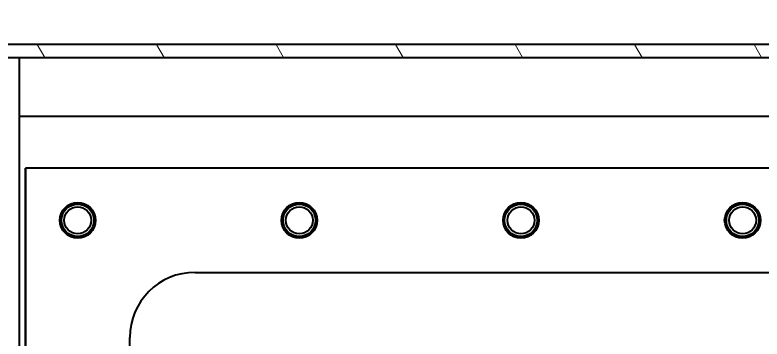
# Model space of a CAD drawing. Header units: millimetres. Extents: x 0 to 5945, y 0 to 4205.
# Drawn here: x 1882.6 to 1997.2, y 752.1 to 801.9 of the extents above; entities that cross this region are included whole.
import ezdxf

# ---------------------------------------------------------------- set-up
doc = ezdxf.new("R2010")
doc.units = ezdxf.units.MM
doc.header["$LTSCALE"] = 5
for name, color, linetype, lineweight in [('가시적인 것(ISO)', 3, 'Continuous', 40), ('가시적인 좁은 것(ISO)', 3, 'Continuous', 35), ('해치(ISO)', 7, 'Continuous', 18)]:
    doc.layers.add(name, color=color, linetype=linetype, lineweight=lineweight)

msp = doc.modelspace()

# ---------------------------------------------------------------- hatches: boundary and pattern name
at = {"layer": '해치(ISO)'}
h = msp.add_hatch(dxfattribs=at)
h.set_pattern_fill('ANSI31', color=256, scale=127, angle=75.00018, style=0)
h.set_pattern_definition([(120.0002, (0, 0), (-13.74813, -7.93754), [])])
h.paths.add_polyline_path([(1602.237, 257.352), (2132.237, 257.352), (2132.237, 827.352), (1602.237, 827.352), (1602.237, 767.352), (1602.237, 762.575), (1602.237, 762.103), (1602.237, 757.6), (1602.237, 757.128), (1602.237, 717.575), (1602.237, 717.103), (1602.237, 712.6), (1602.237, 712.128), (1602.237, 707.352), (1602.237, 377.352), (1602.237, 372.575), (1602.237, 372.103), (1602.237, 367.6), (1602.237, 367.128), (1602.237, 327.575), (1602.237, 327.103), (1602.237, 322.6), (1602.237, 322.128), (1602.237, 317.352)])
h.paths.add_polyline_path([(1604.237, 259.352), (1604.237, 825.352), (2130.237, 825.352), (2130.237, 259.352)], flags=0)
edge = h.paths.add_edge_path()
edge.add_ellipse((1657.237, 307.352), major_axis=(-4, 0), ratio=1, start_angle=0, end_angle=360)
h.paths.add_polyline_path([(2102.237, 287.352), (2102.237, 797.352), (1632.237, 797.352), (1632.237, 287.352)])
h.paths.add_polyline_path([(1634.237, 289.352), (1634.237, 795.352), (2100.237, 795.352), (2100.237, 289.352)], flags=0)

# ---------------------------------------------------------------- linework, layer by layer
at = {"layer": '가시적인 것(ISO)'}
for p, q in [((2102.237, 797.352), (1632.237, 797.352)), ((1634.237, 795.352), (2100.237, 795.352)), ((1883.237, 795.352), (1883.237, 433.852)), ((1883.237, 786.352), (2074.237, 786.352)), ((1884.234, 778.352), (1884.237, 778.352)), ((1884.234, 666.352), (1884.234, 778.352)), ((2070.237, 778.352), (1884.237, 778.352)), ((1884.237, 778.352), (1884.237, 666.352)), ((1910.237, 762.352), (2044.237, 762.352)), ((1900.237, 692.352), (1900.237, 752.352))]:
    msp.add_line(p, q, dxfattribs=at)
for centre, radius in [((1892.237, 770.352), 2.75), ((1892.237, 770.352), 2.5), ((1926.237, 770.352), 2.75), ((1926.237, 770.352), 2.5), ((1960.237, 770.352), 2.75), ((1960.237, 770.352), 2.5), ((1994.237, 770.352), 2.75), ((1994.237, 770.352), 2.5), ((1892.237, 770.352), 2.067), ((1926.237, 770.352), 2.067), ((1960.237, 770.352), 2.067), ((1994.237, 770.352), 2.067)]:
    msp.add_circle(centre, radius, dxfattribs=at)
msp.add_arc((1910.237, 752.352), 10, 90, 180, dxfattribs=at)
at = {"layer": '가시적인 좁은 것(ISO)'}
for centre, start, end in [((1892.237, 770.352), 350, 89.99851), ((1926.237, 770.352), 350, 89.99686), ((1994.237, 770.352), 90.00059, 260)]:
    msp.add_arc(centre, 2.5, start, end, dxfattribs=at)

doc.saveas('drawing.dxf')
